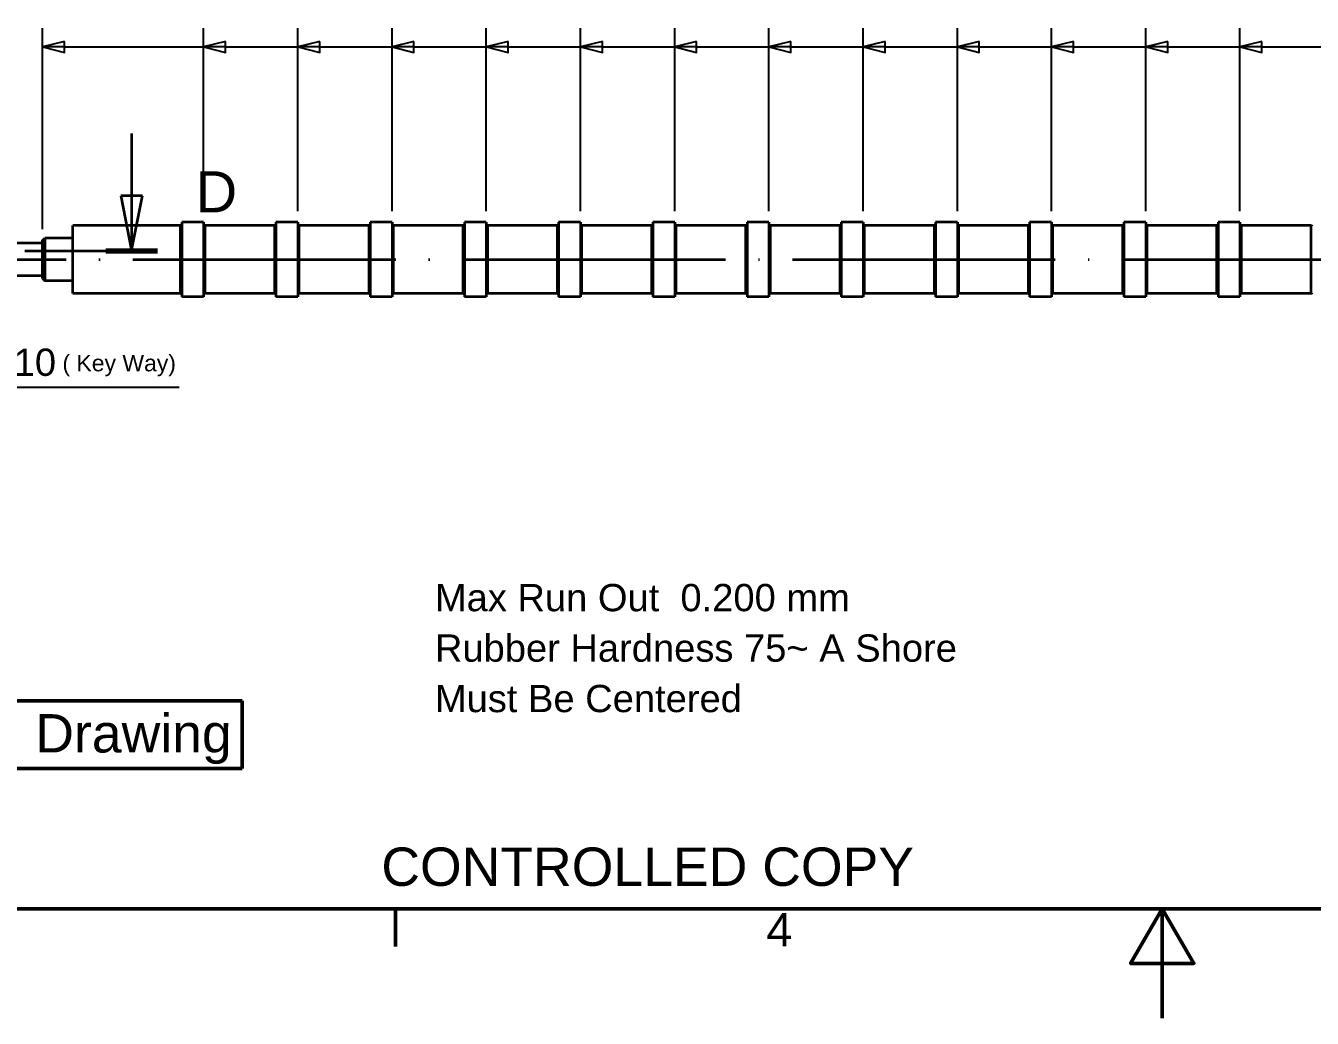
# Paper-space layout 'Drive Roller (Fix)' of a CAD drawing. Header units: millimetres. Extents: x -170 to 420, y 0 to 297.
# Drawn here: x 106.3 to 223.7, y 0 to 90.6 of the extents above; entities that cross this region are included whole.
import ezdxf

# ---------------------------------------------------------------- set-up
doc = ezdxf.new("R2010")
doc.units = ezdxf.units.MM
doc.linetypes.add('ACAD_ISO04W100', pattern=[30, 24, -3, 0, -3])
doc.linetypes.add('ACAD_ISO09W100', pattern=[45, 24, -3, 6, -3, 6, -3])
for name, color, linetype, lineweight in [('2dTransBorder', 7, 'Continuous', 35), ('2dTransTitleBlock', 7, 'Continuous', 35), ('Dimensions', 5, 'Continuous', 25), ('Section View Lines', 7, 'ACAD_ISO09W100', 70), ('Sketch Lines', 7, 'Continuous', 25), ('Tangent Edges', 7, 'Continuous', 50), ('Text', 5, 'Continuous', 25), ('Visible Edges', 7, 'Continuous', 50)]:
    doc.layers.add(name, color=color, linetype=linetype, lineweight=lineweight)
doc.layers.add('Title', color=7, linetype='Continuous')
doc.styles.add('Current-ISO', font='ARIAL.TTF')
doc.styles.add('Text Style14', font='ARIAL.TTF')
doc.styles.add('Text Style20', font='ARIAL.TTF')
doc.styles.add('Text Style6', font='ARIAL.TTF')

# ---------------------------------------------------------------- blocks, each defined once
blk = doc.blocks.new('2dTransSection0')
at = {"layer": 'Section View Lines', "color": 179, "linetype": 'ACAD_ISO04W100', "lineweight": 35, "true_color": 0x262659}
blk.add_line((85.93, 69.23), (393.38, 69.23), dxfattribs=at)
blk = doc.blocks.new('2dTransSection1')
at = {"color": 179}
for points in [[(77.42, 75.04), (78.42, 70.04), (79.42, 75.04), (77.42, 75.04)], [(114.92, 75.04), (115.92, 70.04), (116.92, 75.04), (114.92, 75.04)]]:
    blk.add_solid(points, dxfattribs=at)
at = {"layer": 'Section View Lines', "color": 179, "linetype": 'ACAD_ISO04W100', "lineweight": 35, "true_color": 0x262659}
for p, q in [((78.42, 80.73), (78.42, 75.04)), ((115.92, 80.73), (115.92, 75.04)), ((77.42, 75.04), (78.42, 70.04)), ((79.42, 75.04), (77.42, 75.04)), ((78.42, 75.04), (78.42, 70.04)), ((78.42, 70.04), (79.42, 75.04)), ((114.92, 75.04), (115.92, 70.04)), ((116.92, 75.04), (114.92, 75.04)), ((115.92, 75.04), (115.92, 70.04)), ((115.92, 70.04), (116.92, 75.04)), ((76.08, 70.04), (118.27, 70.04))]:
    blk.add_line(p, q, dxfattribs=at)
at = {"layer": 'Section View Lines', "color": 179, "linetype": 'ACAD_ISO04W100', "lineweight": 70, "true_color": 0x262659}
for p, q in [((76.08, 70.04), (80.77, 70.04)), ((113.57, 70.04), (118.27, 70.04))]:
    blk.add_line(p, q, dxfattribs=at)
at = {"layer": 'Section View Lines', "color": 179, "linetype": 'ACAD_ISO04W100', "lineweight": 35, "true_color": 0x262659}
for points in [[(77.42, 75.04), (78.42, 70.04), (79.42, 75.04), (77.42, 75.04)], [(114.92, 75.04), (115.92, 70.04), (116.92, 75.04), (114.92, 75.04)]]:
    blk.add_lwpolyline(points, dxfattribs=at)
at = {"layer": 'Section View Lines', "linetype": 'ACAD_ISO04W100', "lineweight": 35, "char_height": 3.75, "attachment_point": 7, "style": 'Text Style14'}
for insert in [(68.79, 73.54), (121.77, 73.54)]:
    blk.add_mtext('D', dxfattribs=dict(at, insert=insert))
blk = doc.blocks.new('2dTransSymbol20')
at = {"color": 179}
for points in [[(92.59, 58.04), (90.59, 57.54), (92.59, 57.04), (92.59, 58.04)], [(99.59, 57.04), (101.59, 57.54), (99.59, 58.04), (99.59, 57.04)]]:
    blk.add_solid(points, dxfattribs=at)
at = {"layer": 'Dimensions', "color": 179, "linetype": 'Continuous', "lineweight": 25, "true_color": 0x262659}
for p, q in [((101.59, 68.24), (101.59, 55.54)), ((90.59, 67.84), (90.59, 55.54)), ((92.59, 58.04), (90.59, 57.54)), ((92.59, 57.04), (92.59, 58.04)), ((101.59, 57.54), (99.59, 58.04)), ((99.59, 58.04), (99.59, 57.04)), ((92.59, 57.54), (90.59, 57.54)), ((90.59, 57.54), (92.59, 57.04)), ((92.59, 57.54), (99.59, 57.54)), ((99.59, 57.54), (101.59, 57.54)), ((99.59, 57.04), (101.59, 57.54)), ((120.26, 57.54), (101.59, 57.54))]:
    blk.add_line(p, q, dxfattribs=at)
for points in [[(92.59, 58.04), (90.59, 57.54), (92.59, 57.04), (92.59, 58.04)], [(99.59, 57.04), (101.59, 57.54), (99.59, 58.04), (99.59, 57.04)]]:
    blk.add_lwpolyline(points, dxfattribs=at)
at = {"layer": 'Dimensions', "color": 18, "linetype": 'Continuous', "lineweight": 25, "true_color": 0x000000, "insert": (103.22, 58.58), "char_height": 2.489, "attachment_point": 7, "style": 'Text Style6'}
blk.add_mtext('110', dxfattribs=at)
at = {"layer": 'Dimensions', "linetype": 'Continuous', "lineweight": 25, "insert": (109.02, 58.58), "char_height": 1.5, "attachment_point": 7, "style": 'Text Style20'}
blk.add_mtext(' ( Key Way)', dxfattribs=at)
blk = doc.blocks.new('2dTransSymbol26')
at = {"color": 179}
for points in [[(109.79, 89.13), (107.79, 88.63), (109.79, 88.13), (109.79, 89.13)], [(124.49, 89.13), (122.49, 88.63), (124.49, 88.13), (124.49, 89.13)], [(133.09, 89.13), (131.09, 88.63), (133.09, 88.13), (133.09, 89.13)], [(141.69, 89.13), (139.69, 88.63), (141.69, 88.13), (141.69, 89.13)], [(150.29, 89.13), (148.29, 88.63), (150.29, 88.13), (150.29, 89.13)], [(158.89, 89.13), (156.89, 88.63), (158.89, 88.13), (158.89, 89.13)], [(167.49, 89.13), (165.49, 88.63), (167.49, 88.13), (167.49, 89.13)], [(176.09, 89.13), (174.09, 88.63), (176.09, 88.13), (176.09, 89.13)], [(184.69, 89.13), (182.69, 88.63), (184.69, 88.13), (184.69, 89.13)], [(193.29, 89.13), (191.29, 88.63), (193.29, 88.13), (193.29, 89.13)], [(201.89, 89.13), (199.89, 88.63), (201.89, 88.13), (201.89, 89.13)], [(210.49, 89.13), (208.49, 88.63), (210.49, 88.13), (210.49, 89.13)], [(219.09, 89.13), (217.09, 88.63), (219.09, 88.13), (219.09, 89.13)]]:
    blk.add_solid(points, dxfattribs=at)
at = {"layer": 'Dimensions', "color": 179, "linetype": 'Continuous', "lineweight": 25, "true_color": 0x262659}
for p, q in [((107.79, 82.88), (107.79, 90.33)), ((122.49, 82.88), (122.49, 90.33)), ((131.09, 82.88), (131.09, 90.33)), ((139.69, 82.88), (139.69, 90.33)), ((148.29, 82.88), (148.29, 90.33)), ((156.89, 82.88), (156.89, 90.33)), ((165.49, 82.88), (165.49, 90.33)), ((174.09, 82.88), (174.09, 90.33)), ((182.69, 82.88), (182.69, 90.33)), ((191.29, 82.88), (191.29, 90.33)), ((199.89, 82.88), (199.89, 90.33)), ((208.49, 82.88), (208.49, 90.33)), ((217.09, 82.88), (217.09, 90.33)), ((109.79, 89.13), (107.79, 88.63)), ((109.79, 88.63), (107.79, 88.63)), ((107.79, 88.63), (109.79, 88.13)), ((109.79, 88.13), (109.79, 89.13)), ((109.79, 88.63), (122.49, 88.63)), ((124.49, 89.13), (122.49, 88.63)), ((124.49, 88.63), (122.49, 88.63)), ((122.49, 88.63), (124.49, 88.13)), ((124.49, 88.13), (124.49, 89.13)), ((124.49, 88.63), (131.09, 88.63)), ((133.09, 89.13), (131.09, 88.63)), ((133.09, 88.63), (131.09, 88.63)), ((131.09, 88.63), (133.09, 88.13)), ((133.09, 88.13), (133.09, 89.13)), ((133.09, 88.63), (139.69, 88.63)), ((141.69, 89.13), (139.69, 88.63)), ((141.69, 88.63), (139.69, 88.63)), ((139.69, 88.63), (141.69, 88.13)), ((141.69, 88.13), (141.69, 89.13)), ((141.69, 88.63), (148.29, 88.63)), ((150.29, 89.13), (148.29, 88.63)), ((150.29, 88.63), (148.29, 88.63)), ((148.29, 88.63), (150.29, 88.13)), ((150.29, 88.13), (150.29, 89.13)), ((150.29, 88.63), (156.89, 88.63)), ((158.89, 89.13), (156.89, 88.63)), ((158.89, 88.63), (156.89, 88.63)), ((156.89, 88.63), (158.89, 88.13)), ((158.89, 88.13), (158.89, 89.13)), ((158.89, 88.63), (165.49, 88.63)), ((167.49, 89.13), (165.49, 88.63)), ((167.49, 88.63), (165.49, 88.63)), ((165.49, 88.63), (167.49, 88.13)), ((167.49, 88.13), (167.49, 89.13)), ((167.49, 88.63), (174.09, 88.63)), ((176.09, 89.13), (174.09, 88.63)), ((176.09, 88.63), (174.09, 88.63)), ((174.09, 88.63), (176.09, 88.13)), ((176.09, 88.13), (176.09, 89.13)), ((176.09, 88.63), (182.69, 88.63)), ((184.69, 89.13), (182.69, 88.63)), ((184.69, 88.63), (182.69, 88.63)), ((182.69, 88.63), (184.69, 88.13)), ((184.69, 88.13), (184.69, 89.13)), ((184.69, 88.63), (191.29, 88.63)), ((193.29, 89.13), (191.29, 88.63)), ((193.29, 88.63), (191.29, 88.63)), ((191.29, 88.63), (193.29, 88.13)), ((193.29, 88.13), (193.29, 89.13)), ((193.29, 88.63), (199.89, 88.63)), ((201.89, 89.13), (199.89, 88.63)), ((201.89, 88.63), (199.89, 88.63)), ((199.89, 88.63), (201.89, 88.13)), ((201.89, 88.13), (201.89, 89.13)), ((201.89, 88.63), (208.49, 88.63)), ((210.49, 89.13), (208.49, 88.63)), ((210.49, 88.63), (208.49, 88.63)), ((208.49, 88.63), (210.49, 88.13)), ((210.49, 88.13), (210.49, 89.13)), ((210.49, 88.63), (217.09, 88.63)), ((219.09, 89.13), (217.09, 88.63)), ((219.09, 88.63), (217.09, 88.63)), ((217.09, 88.63), (219.09, 88.13)), ((219.09, 88.13), (219.09, 89.13)), ((219.09, 88.63), (225.69, 88.63)), ((107.79, 75.13), (107.79, 82.88)), ((122.49, 75.13), (122.49, 82.88)), ((131.09, 75.13), (131.09, 82.88)), ((139.69, 75.13), (139.69, 82.88)), ((148.29, 75.13), (148.29, 82.88)), ((156.89, 75.13), (156.89, 82.88)), ((165.49, 75.13), (165.49, 82.88)), ((174.09, 75.13), (174.09, 82.88)), ((182.69, 75.13), (182.69, 82.88)), ((191.29, 75.13), (191.29, 82.88)), ((199.89, 75.13), (199.89, 82.88)), ((208.49, 75.13), (208.49, 82.88)), ((217.09, 75.13), (217.09, 82.88)), ((107.79, 71.99), (107.79, 75.13)), ((122.49, 73.64), (122.49, 75.13)), ((131.09, 73.64), (131.09, 75.13)), ((139.69, 73.64), (139.69, 75.13)), ((148.29, 73.64), (148.29, 75.13)), ((156.89, 73.64), (156.89, 75.13)), ((165.49, 73.64), (165.49, 75.13)), ((174.09, 73.64), (174.09, 75.13)), ((182.69, 73.64), (182.69, 75.13)), ((191.29, 73.64), (191.29, 75.13)), ((199.89, 73.64), (199.89, 75.13)), ((208.49, 73.64), (208.49, 75.13)), ((217.09, 73.64), (217.09, 75.13))]:
    blk.add_line(p, q, dxfattribs=at)
for points in [[(109.79, 89.13), (107.79, 88.63), (109.79, 88.13), (109.79, 89.13)], [(124.49, 89.13), (122.49, 88.63), (124.49, 88.13), (124.49, 89.13)], [(133.09, 89.13), (131.09, 88.63), (133.09, 88.13), (133.09, 89.13)], [(141.69, 89.13), (139.69, 88.63), (141.69, 88.13), (141.69, 89.13)], [(150.29, 89.13), (148.29, 88.63), (150.29, 88.13), (150.29, 89.13)], [(158.89, 89.13), (156.89, 88.63), (158.89, 88.13), (158.89, 89.13)], [(167.49, 89.13), (165.49, 88.63), (167.49, 88.13), (167.49, 89.13)], [(176.09, 89.13), (174.09, 88.63), (176.09, 88.13), (176.09, 89.13)], [(184.69, 89.13), (182.69, 88.63), (184.69, 88.13), (184.69, 89.13)], [(193.29, 89.13), (191.29, 88.63), (193.29, 88.13), (193.29, 89.13)], [(201.89, 89.13), (199.89, 88.63), (201.89, 88.13), (201.89, 89.13)], [(210.49, 89.13), (208.49, 88.63), (210.49, 88.13), (210.49, 89.13)], [(219.09, 89.13), (217.09, 88.63), (219.09, 88.13), (219.09, 89.13)]]:
    blk.add_lwpolyline(points, dxfattribs=at)
blk = doc.blocks.new('Default Border')
at = {"layer": '2dTransBorder', "color": 179, "linetype": 'Continuous', "lineweight": 50, "true_color": 0x262659}
for points in [[(10, 10), (10, 287), (410, 287), (410, 10), (10, 10)], [(140, 10), (140, 6.55)], [(210, 0), (210, 10), (207.11, 5), (212.89, 5), (210, 10)]]:
    blk.add_lwpolyline(points, dxfattribs=at)
at = {"layer": '2dTransBorder', "color": 179, "lineweight": 211, "insert": (173.86, 6.55), "char_height": 3.05, "attachment_point": 7, "style": 'Current-ISO'}
blk.add_mtext('4', dxfattribs=at)
blk = doc.blocks.new('Title')
at = {"layer": '2dTransBorder'}
blk.add_blockref('Default Border', (-10, -10), dxfattribs=at)
at = {"layer": '2dTransTitleBlock', "color": 179, "lineweight": 5, "insert": (128.71, 2.03), "char_height": 3.5, "attachment_point": 7, "line_spacing_factor": 0.860831, "style": 'Current-ISO'}
blk.add_mtext('CONTROLLED COPY', dxfattribs=at)

psp = doc.layouts.new('Drive Roller (Fix)')

# ---------------------------------------------------------------- linework, layer by layer
at = {"layer": 'Sketch Lines', "lineweight": 50}
for p, q in [((126.01, 28.95), (93.73, 28.95)), ((126.01, 22.8), (126.01, 28.95)), ((93.73, 22.8), (126.01, 22.8))]:
    psp.add_line(p, q, dxfattribs=at)
at = {"layer": 'Tangent Edges', "color": 179, "linetype": 'Continuous', "lineweight": 35, "true_color": 0x1a1a3e}
for p, q in [((120.39, 66.14), (120.39, 72.34)), ((122.59, 72.34), (122.59, 66.14)), ((128.99, 66.14), (128.99, 72.34)), ((131.19, 72.34), (131.19, 66.14)), ((137.59, 66.14), (137.59, 72.34)), ((139.79, 72.34), (139.79, 66.14)), ((146.19, 66.14), (146.19, 72.34)), ((148.39, 72.34), (148.39, 66.14)), ((154.79, 66.14), (154.79, 72.34)), ((156.99, 72.34), (156.99, 66.14)), ((163.39, 66.14), (163.39, 72.34)), ((165.59, 72.34), (165.59, 66.14)), ((171.99, 66.14), (171.99, 72.34)), ((174.19, 72.34), (174.19, 66.14)), ((180.59, 66.14), (180.59, 72.34)), ((182.79, 72.34), (182.79, 66.14)), ((189.19, 66.14), (189.19, 72.34)), ((191.39, 72.34), (191.39, 66.14)), ((197.79, 66.14), (197.79, 72.34)), ((199.99, 72.34), (199.99, 66.14)), ((206.39, 66.14), (206.39, 72.34)), ((208.59, 72.34), (208.59, 66.14)), ((214.99, 66.14), (214.99, 72.34)), ((217.19, 72.34), (217.19, 66.14)), ((223.59, 66.14), (223.59, 72.34))]:
    psp.add_line(p, q, dxfattribs=at).dxf.unprotected_set("ltscale", 0)
at = {"layer": 'Tangent Edges', "color": 179, "linetype": 'Continuous', "lineweight": 35, "true_color": 0x262659}
for centre, start, end in [((120.39, 72.44), 270, 0), ((122.59, 72.44), 180, 270), ((128.99, 72.44), 270, 0), ((131.19, 72.44), 180, 270), ((137.59, 72.44), 270, 0), ((139.79, 72.44), 180, 270), ((146.19, 72.44), 270, 0), ((148.39, 72.44), 180, 270), ((154.79, 72.44), 270, 0), ((156.99, 72.44), 180, 270), ((163.39, 72.44), 270, 0), ((165.59, 72.44), 180, 270), ((171.99, 72.44), 270, 0), ((174.19, 72.44), 180, 270), ((180.59, 72.44), 270, 0), ((182.79, 72.44), 180, 270), ((189.19, 72.44), 270, 0), ((191.39, 72.44), 180, 270), ((197.79, 72.44), 270, 0), ((199.99, 72.44), 180, 270), ((206.39, 72.44), 270, 0), ((208.59, 72.44), 180, 270), ((214.99, 72.44), 270, 0), ((217.19, 72.44), 180, 270), ((223.59, 72.44), 270, 0), ((120.39, 66.04), 0, 90), ((122.59, 66.04), 90, 180), ((128.99, 66.04), 0, 90), ((131.19, 66.04), 90, 180), ((137.59, 66.04), 0, 90), ((139.79, 66.04), 90, 180), ((146.19, 66.04), 0, 90), ((148.39, 66.04), 90, 180), ((154.79, 66.04), 0, 90), ((156.99, 66.04), 90, 180), ((163.39, 66.04), 0, 90), ((165.59, 66.04), 90, 180), ((171.99, 66.04), 0, 90), ((174.19, 66.04), 90, 180), ((180.59, 66.04), 0, 90), ((182.79, 66.04), 90, 180), ((189.19, 66.04), 0, 90), ((191.39, 66.04), 90, 180), ((197.79, 66.04), 0, 90), ((199.99, 66.04), 90, 180), ((206.39, 66.04), 0, 90), ((208.59, 66.04), 90, 180), ((214.99, 66.04), 0, 90), ((217.19, 66.04), 90, 180), ((223.59, 66.04), 0, 90)]:
    psp.add_arc(centre, 0.1, start, end, dxfattribs=at).dxf.unprotected_set("ltscale", 0)
at = {"layer": 'Visible Edges', "color": 179, "linetype": 'Continuous', "lineweight": 35, "true_color": 0x262659}
for p, q in [((110.54, 69.24), (110.54, 72.34)), ((120.39, 72.34), (110.54, 72.34)), ((120.49, 72.64), (120.49, 65.84)), ((122.49, 72.64), (120.49, 72.64)), ((122.49, 72.64), (122.49, 65.84)), ((128.99, 72.34), (122.59, 72.34)), ((129.09, 72.64), (129.09, 65.84)), ((131.09, 72.64), (129.09, 72.64)), ((131.09, 72.64), (131.09, 65.84)), ((137.59, 72.34), (131.19, 72.34)), ((137.69, 72.64), (137.69, 65.84)), ((139.69, 72.64), (137.69, 72.64)), ((139.69, 72.64), (139.69, 65.84)), ((146.19, 72.34), (139.79, 72.34)), ((146.29, 72.64), (146.29, 65.84)), ((148.29, 72.64), (146.29, 72.64)), ((148.29, 72.64), (148.29, 65.84)), ((154.79, 72.34), (148.39, 72.34)), ((154.89, 72.64), (154.89, 65.84)), ((156.89, 72.64), (154.89, 72.64)), ((156.89, 72.64), (156.89, 65.84)), ((163.39, 72.34), (156.99, 72.34)), ((163.49, 72.64), (163.49, 65.84)), ((165.49, 72.64), (163.49, 72.64)), ((165.49, 72.64), (165.49, 65.84)), ((171.99, 72.34), (165.59, 72.34)), ((172.09, 72.64), (172.09, 65.84)), ((174.09, 72.64), (172.09, 72.64)), ((174.09, 72.64), (174.09, 65.84)), ((180.59, 72.34), (174.19, 72.34)), ((180.69, 72.64), (180.69, 65.84)), ((182.69, 72.64), (180.69, 72.64)), ((182.69, 72.64), (182.69, 65.84)), ((189.19, 72.34), (182.79, 72.34)), ((189.29, 72.64), (189.29, 65.84)), ((191.29, 72.64), (189.29, 72.64)), ((191.29, 72.64), (191.29, 65.84)), ((197.79, 72.34), (191.39, 72.34)), ((197.89, 72.64), (197.89, 65.84)), ((199.89, 72.64), (197.89, 72.64)), ((199.89, 72.64), (199.89, 65.84)), ((206.39, 72.34), (199.99, 72.34)), ((206.49, 72.64), (206.49, 65.84)), ((208.49, 72.64), (206.49, 72.64)), ((208.49, 72.64), (208.49, 65.84)), ((214.99, 72.34), (208.59, 72.34)), ((215.09, 72.64), (215.09, 65.84)), ((217.09, 72.64), (215.09, 72.64)), ((217.09, 72.64), (217.09, 65.84)), ((223.59, 72.34), (217.19, 72.34)), ((107.79, 70.74), (102.39, 70.74)), ((107.79, 70.99), (107.99, 71.19)), ((107.79, 67.49), (107.79, 70.99)), ((107.99, 71.19), (107.99, 67.29)), ((110.54, 71.19), (107.99, 71.19)), ((110.54, 66.14), (110.54, 69.24)), ((107.79, 67.74), (102.39, 67.74)), ((107.79, 67.49), (107.99, 67.29)), ((110.54, 67.29), (107.99, 67.29)), ((120.39, 66.14), (110.54, 66.14)), ((122.49, 65.84), (120.49, 65.84)), ((128.99, 66.14), (122.59, 66.14)), ((131.09, 65.84), (129.09, 65.84)), ((137.59, 66.14), (131.19, 66.14)), ((139.69, 65.84), (137.69, 65.84)), ((146.19, 66.14), (139.79, 66.14)), ((148.29, 65.84), (146.29, 65.84)), ((154.79, 66.14), (148.39, 66.14)), ((156.89, 65.84), (154.89, 65.84)), ((163.39, 66.14), (156.99, 66.14)), ((165.49, 65.84), (163.49, 65.84)), ((171.99, 66.14), (165.59, 66.14)), ((174.09, 65.84), (172.09, 65.84)), ((180.59, 66.14), (174.19, 66.14)), ((182.69, 65.84), (180.69, 65.84)), ((189.19, 66.14), (182.79, 66.14)), ((191.29, 65.84), (189.29, 65.84)), ((197.79, 66.14), (191.39, 66.14)), ((199.89, 65.84), (197.89, 65.84)), ((206.39, 66.14), (199.99, 66.14)), ((208.49, 65.84), (206.49, 65.84)), ((214.99, 66.14), (208.59, 66.14)), ((217.09, 65.84), (215.09, 65.84)), ((223.59, 66.14), (217.19, 66.14))]:
    psp.add_line(p, q, dxfattribs=at).dxf.unprotected_set("ltscale", 0)

# ---------------------------------------------------------------- block references
at = {"layer": 'Dimensions'}
for name in ['2dTransSymbol26', '2dTransSymbol20']:
    psp.add_blockref(name, (0, 0), dxfattribs=at)
at = {"layer": 'Section View Lines'}
for name in ['2dTransSection1', '2dTransSection0']:
    psp.add_blockref(name, (0, 0), dxfattribs=at)
at = {"layer": 'Title'}
psp.add_blockref('Title', (10, 10), dxfattribs=at)

# ---------------------------------------------------------------- texts
at = {"layer": 'Text', "color": 179, "linetype": 'Continuous', "lineweight": 5, "true_color": 0x262659, "attachment_point": 1, "style": 'Current-ISO'}
for s, insert, char_height, width, line_spacing_factor in [('Max Run Out  0.200 mm\\PRubber Hardness 75\\W1.00;\\H2.5000;\\l~\\W1.00;\\H2.4892;\\l A Shore\\PMust Be Centered', (143.6, 39.63), 2.4892, 53.255, 1.1073), ('\\W1.00;\\H3.5000;\\lFinal Drawing', (95.17, 27.75), 3.5, 29.8861, 0.846)]:
    psp.add_mtext(s, dxfattribs=dict(at, insert=insert, char_height=char_height, width=width, line_spacing_factor=line_spacing_factor))

doc.saveas('drawing.dxf')
